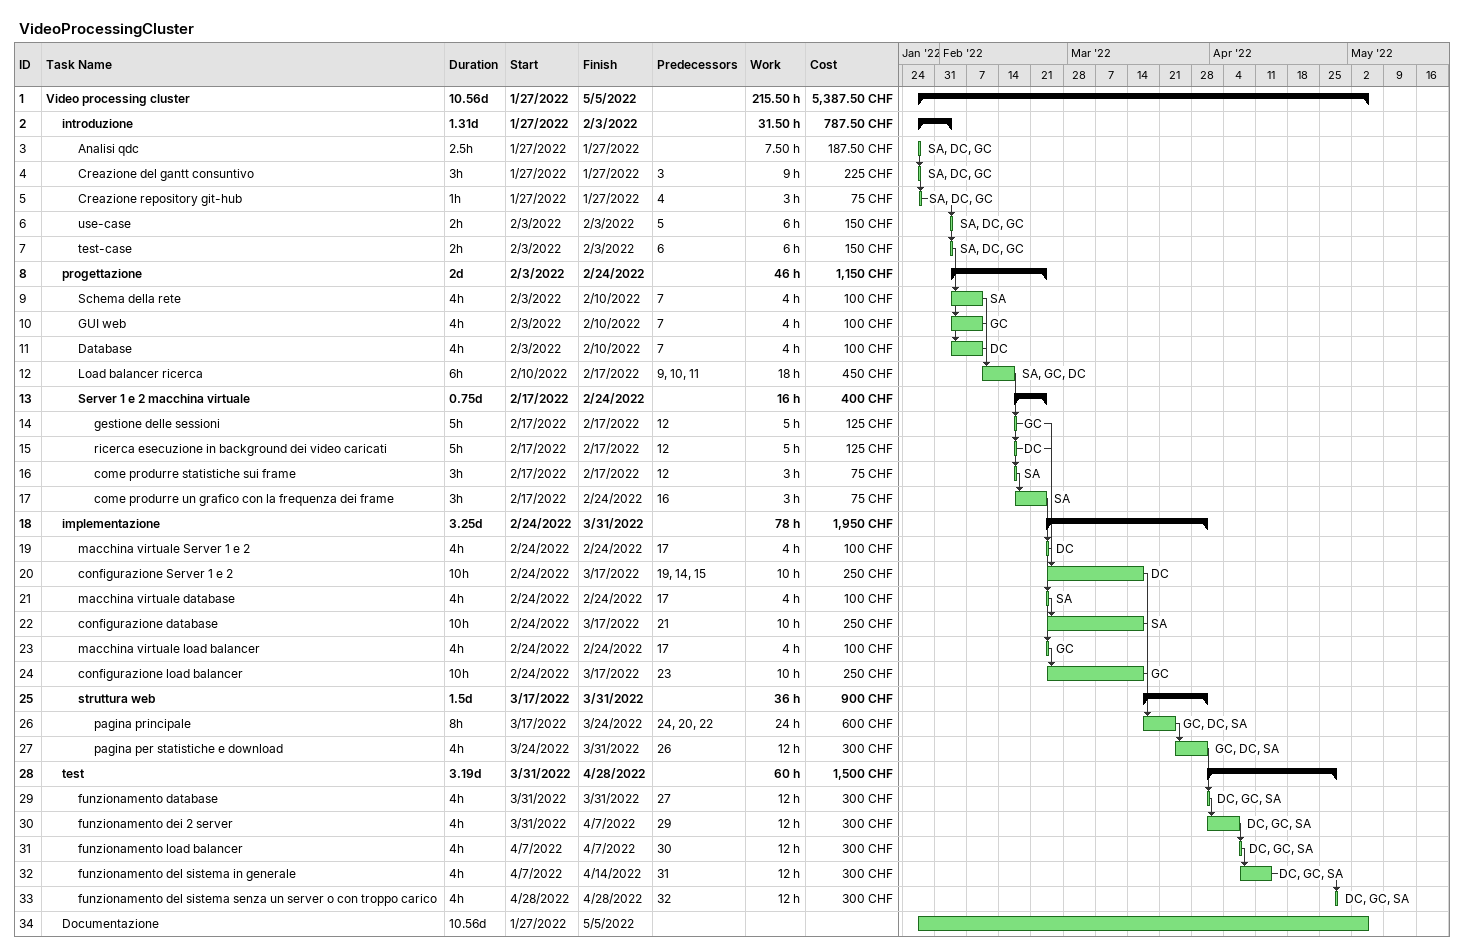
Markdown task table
VideoProcessingCluster

| ID | Level | Task | Duration | Start | Finish | Predecessors | Resources | Work (h) | Cost (CHF) |
|---|---|---|---|---|---|---|---|---|---|
| 1 | 1 | **Video processing cluster** | 10.56d | 2022-01-27 | 2022-05-05 |  |  | 215.50 | 5387.50 |
| 2 | 2 | **introduzione** | 1.31d | 2022-01-27 | 2022-02-03 |  |  | 31.50 | 787.50 |
| 3 | 3 | Analisi qdc | 2.5h | 2022-01-27 | 2022-01-27 |  | SA, DC, GC | 7.50 | 187.50 |
| 4 | 3 | Creazione del gantt consuntivo | 3h | 2022-01-27 | 2022-01-27 | 3 | SA, DC, GC | 9 | 225 |
| 5 | 3 | Creazione repository git-hub | 1h | 2022-01-27 | 2022-01-27 | 4 | SA, DC, GC | 3 | 75 |
| 6 | 3 | use-case | 2h | 2022-02-03 | 2022-02-03 | 5 | SA, DC, GC | 6 | 150 |
| 7 | 3 | test-case | 2h | 2022-02-03 | 2022-02-03 | 6 | SA, DC, GC | 6 | 150 |
| 8 | 2 | **progettazione** | 2d | 2022-02-03 | 2022-02-24 |  |  | 46 | 1150 |
| 9 | 3 | Schema della rete | 4h | 2022-02-03 | 2022-02-10 | 7 | SA | 4 | 100 |
| 10 | 3 | GUI web | 4h | 2022-02-03 | 2022-02-10 | 7 | GC | 4 | 100 |
| 11 | 3 | Database | 4h | 2022-02-03 | 2022-02-10 | 7 | DC | 4 | 100 |
| 12 | 3 | Load balancer ricerca | 6h | 2022-02-10 | 2022-02-17 | 9, 10, 11 | SA, GC, DC | 18 | 450 |
| 13 | 3 | **Server 1 e 2 macchina virtuale** | 0.75d | 2022-02-17 | 2022-02-24 |  |  | 16 | 400 |
| 14 | 4 | gestione delle sessioni | 5h | 2022-02-17 | 2022-02-17 | 12 | GC | 5 | 125 |
| 15 | 4 | ricerca esecuzione in background dei video caricati | 5h | 2022-02-17 | 2022-02-17 | 12 | DC | 5 | 125 |
| 16 | 4 | come produrre statistiche sui frame | 3h | 2022-02-17 | 2022-02-17 | 12 | SA | 3 | 75 |
| 17 | 4 | come produrre un grafico con la frequenza dei frame | 3h | 2022-02-17 | 2022-02-24 | 16 | SA | 3 | 75 |
| 18 | 2 | **implementazione** | 3.25d | 2022-02-24 | 2022-03-31 |  |  | 78 | 1950 |
| 19 | 3 | macchina virtuale Server 1 e 2 | 4h | 2022-02-24 | 2022-02-24 | 17 | DC | 4 | 100 |
| 20 | 3 | configurazione Server 1 e 2 | 10h | 2022-02-24 | 2022-03-17 | 19, 14, 15 | DC | 10 | 250 |
| 21 | 3 | macchina virtuale database | 4h | 2022-02-24 | 2022-02-24 | 17 | SA | 4 | 100 |
| 22 | 3 | configurazione database | 10h | 2022-02-24 | 2022-03-17 | 21 | SA | 10 | 250 |
| 23 | 3 | macchina virtuale load balancer | 4h | 2022-02-24 | 2022-02-24 | 17 | GC | 4 | 100 |
| 24 | 3 | configurazione load balancer | 10h | 2022-02-24 | 2022-03-17 | 23 | GC | 10 | 250 |
| 25 | 3 | **struttura web** | 1.5d | 2022-03-17 | 2022-03-31 |  |  | 36 | 900 |
| 26 | 4 | pagina principale | 8h | 2022-03-17 | 2022-03-24 | 24, 20, 22 | GC, DC, SA | 24 | 600 |
| 27 | 4 | pagina per statistiche e download | 4h | 2022-03-24 | 2022-03-31 | 26 | GC, DC, SA | 12 | 300 |
| 28 | 2 | **test** | 3.19d | 2022-03-31 | 2022-04-28 |  |  | 60 | 1500 |
| 29 | 3 | funzionamento database | 4h | 2022-03-31 | 2022-03-31 | 27 | DC, GC, SA | 12 | 300 |
| 30 | 3 | funzionamento dei 2 server | 4h | 2022-03-31 | 2022-04-07 | 29 | DC, GC, SA | 12 | 300 |
| 31 | 3 | funzionamento load balancer | 4h | 2022-04-07 | 2022-04-07 | 30 | DC, GC, SA | 12 | 300 |
| 32 | 3 | funzionamento del sistema in generale | 4h | 2022-04-07 | 2022-04-14 | 31 | DC, GC, SA | 12 | 300 |
| 33 | 3 | funzionamento del sistema senza un server o con troppo carico | 4h | 2022-04-28 | 2022-04-28 | 32 | DC, GC, SA | 12 | 300 |
| 34 | 2 | Documentazione | 10.56d | 2022-01-27 | 2022-05-05 |  |  |  |  |
